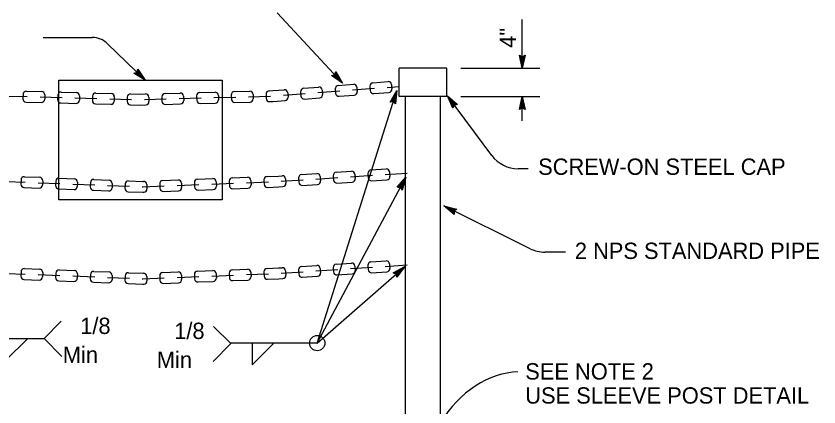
# Model space of a CAD drawing. Extents: x -894 to 866, y -476 to 714.
# Drawn here: x -604.8 to -236, y 339.4 to 519.1 of the extents above; entities that cross this region are included whole.
import ezdxf

# ---------------------------------------------------------------- set-up
doc = ezdxf.new("R2010")
doc.units = 0
for name, color, linetype in [('56 Stage 3 Anno', 7, 'Continuous'), ('57 Undefined', 7, 'Continuous'), ('60 Nongeo Data', 7, 'Continuous')]:
    doc.layers.add(name, color=color, linetype=linetype)

msp = doc.modelspace()

# ---------------------------------------------------------------- linework, layer by layer
at = {"layer": '56 Stage 3 Anno'}
for p, q in [((-484.86, 520.67), (-454.87, 488.26)), ((-372.26, 495.14), (-372.26, 517.62)), ((-592.41, 509.28), (-569.8, 509.28)), ((-562.81, 506.44), (-545.57, 489.6)), ((-372.26, 495.14), (-373.59, 501.14)), ((-373.59, 501.14), (-373.59, 501.14)), ((-373.59, 501.14), (-372.26, 500.34)), ((-372.27, 496.53), (-373.23, 500.91)), ((-372.26, 497.91), (-372.89, 500.73)), ((-372.26, 499.29), (-372.53, 500.5)), ((-372.26, 500.34), (-370.92, 501.14)), ((-370.92, 501.14), (-372.26, 495.14)), ((-371.28, 500.93), (-372.26, 496.52)), ((-371.64, 500.69), (-372.26, 497.91)), ((-371.98, 500.52), (-372.26, 499.29)), ((-370.92, 501.14), (-370.92, 501.14)), ((-549.29, 493.23), (-548.93, 494.75)), ((-549.02, 494.34), (-546.56, 490.56)), ((-548.93, 494.75), (-548.93, 494.75)), ((-548.93, 494.75), (-545.57, 489.6)), ((-400.53, 495.14), (-364.2, 495.14)), ((-372.26, 495.14), (-372.26, 495.14)), ((-550.79, 492.84), (-549.29, 493.23)), ((-545.57, 489.6), (-550.79, 492.84)), ((-550.79, 492.84), (-550.79, 492.84)), ((-546.57, 490.57), (-550.37, 492.93)), ((-547.55, 491.53), (-550.01, 493.05)), ((-548.53, 492.49), (-549.59, 493.15)), ((-549.22, 493.55), (-548.53, 492.49)), ((-549.11, 493.92), (-547.55, 491.53)), ((-459.92, 491.76), (-458.4, 492.08)), ((-454.87, 488.26), (-459.92, 491.76)), ((-459.92, 491.76), (-459.92, 491.76)), ((-455.82, 489.28), (-459.5, 491.83)), ((-456.75, 490.29), (-459.12, 491.94)), ((-457.68, 491.3), (-458.7, 492.01)), ((-458.4, 492.08), (-457.96, 493.57)), ((-458.32, 492.39), (-457.68, 491.3)), ((-458.18, 492.76), (-456.75, 490.29)), ((-458.08, 493.17), (-455.81, 489.27)), ((-457.96, 493.57), (-457.96, 493.57)), ((-457.96, 493.57), (-454.87, 488.26)), ((-545.57, 489.6), (-545.57, 489.6)), ((-454.87, 488.26), (-454.87, 488.26)), ((-466.47, 368.74), (-429.95, 484.94)), ((-429.95, 484.94), (-429.95, 484.94)), ((-433.02, 479.61), (-433.02, 479.61)), ((-386.26, 455.01), (-406.66, 482.44)), ((-404.16, 476.83), (-406.66, 482.44)), ((-406.66, 482.44), (-406.66, 482.44)), ((-406.66, 482.44), (-402.01, 478.42)), ((-404, 477.21), (-405.84, 481.33)), ((-405.83, 481.33), (-402.44, 478.39)), ((-403.85, 477.61), (-405.02, 480.22)), ((-405.02, 480.22), (-402.83, 478.33)), ((-400.53, 482.14), (-364.2, 482.14)), ((-373.6, 476.14), (-372.26, 482.14)), ((-373.6, 476.14), (-372.26, 482.14)), ((-373.25, 476.36), (-372.26, 480.76)), ((-373.25, 476.36), (-372.26, 480.76)), ((-372.26, 482.14), (-372.26, 482.14)), ((-372.26, 482.14), (-370.93, 476.14)), ((-372.26, 482.14), (-372.26, 482.14)), ((-372.26, 482.14), (-370.93, 476.14)), ((-372.26, 470.97), (-372.26, 482.14)), ((-372.26, 480.75), (-371.29, 476.38)), ((-372.26, 480.75), (-371.29, 476.38)), ((-430.48, 478.81), (-430.48, 478.81)), ((-403.68, 477.96), (-404.19, 479.11)), ((-404.19, 479.11), (-403.26, 478.3)), ((-403.56, 478.27), (-404.16, 476.83)), ((-404.16, 476.83), (-404.16, 476.83)), ((-402.01, 478.42), (-403.56, 478.27)), ((-402.01, 478.42), (-402.01, 478.42)), ((-372.26, 476.94), (-373.6, 476.14)), ((-372.26, 476.94), (-373.6, 476.14)), ((-373.6, 476.14), (-373.6, 476.14)), ((-373.6, 476.14), (-373.6, 476.14)), ((-372.89, 476.59), (-372.26, 479.38)), ((-372.89, 476.59), (-372.26, 479.38)), ((-372.54, 476.77), (-372.27, 478)), ((-372.54, 476.77), (-372.27, 478)), ((-372.27, 478), (-372, 476.79)), ((-372.27, 478), (-372, 476.79)), ((-372.26, 479.38), (-371.64, 476.56)), ((-372.26, 479.38), (-371.64, 476.56)), ((-370.93, 476.14), (-372.26, 476.94)), ((-370.93, 476.14), (-372.26, 476.94)), ((-370.93, 476.14), (-370.93, 476.14)), ((-370.93, 476.14), (-370.93, 476.14)), ((-369.51, 448.96), (-374.22, 448.96)), ((-466.47, 368.74), (-425.75, 445.06)), ((-425.75, 445.06), (-425.75, 445.06)), ((-425.75, 445.06), (-425.75, 445.06)), ((-429.76, 440.4), (-429.76, 440.4)), ((-429.76, 440.4), (-429.76, 440.4)), ((-427.4, 439.14), (-427.4, 439.14)), ((-427.4, 439.14), (-427.4, 439.14)), ((-368.6, 412.14), (-408.3, 431.81)), ((-403.52, 427.95), (-408.3, 431.81)), ((-408.3, 431.81), (-408.3, 431.81)), ((-408.3, 431.81), (-402.33, 430.34)), ((-403.55, 428.36), (-407.06, 431.2)), ((-407.05, 431.2), (-402.7, 430.12)), ((-403.6, 428.79), (-405.82, 430.58)), ((-405.82, 430.58), (-403.01, 429.89)), ((-403.61, 429.18), (-404.58, 429.97)), ((-404.58, 429.97), (-403.38, 429.67)), ((-402.33, 430.34), (-403.64, 429.5)), ((-403.64, 429.5), (-403.52, 427.95)), ((-403.52, 427.95), (-403.52, 427.95)), ((-402.33, 430.34), (-402.33, 430.34)), ((-352.36, 410.58), (-361.94, 410.58)), ((-466.47, 368.74), (-426.25, 404.04)), ((-426.25, 404.04), (-426.25, 404.04)), ((-431.64, 401.09), (-431.64, 401.09)), ((-429.88, 399.08), (-429.88, 399.08)), ((-591.9, 370.91), (-584.04, 378.78)), ((-506.24, 368.52), (-514.1, 376.39)), ((-631.8, 370.91), (-591.9, 370.91)), ((-609.51, 360.9), (-599.5, 370.91)), ((-591.9, 370.91), (-583.76, 362.58)), ((-506.24, 368.52), (-514.23, 360.34)), ((-466.47, 368.74), (-506.37, 368.74)), ((-496.42, 368.74), (-496.42, 358.73)), ((-496.42, 358.73), (-486.41, 368.74))]:
    msp.add_line(p, q, dxfattribs=at)
for points in [[(-433.02, 479.61), (-429.95, 484.94), (-430.48, 478.81), (-430.75, 479.12), (-430.36, 483.61), (-432.62, 479.71), (-432.22, 479.81), (-430.78, 482.3), (-431.03, 479.43), (-431.3, 479.74), (-431.19, 480.98), (-431.82, 479.9), (-431.51, 479.98), (-430.48, 478.81), (-431.51, 479.98)], [(-429.76, 440.4), (-425.75, 445.06), (-427.4, 439.14), (-427.61, 439.5), (-426.4, 443.83), (-429.34, 440.42), (-428.93, 440.44), (-427.05, 442.63), (-427.82, 439.85), (-428.04, 440.21), (-427.7, 441.41), (-428.52, 440.46), (-428.2, 440.48), (-427.4, 439.14), (-428.2, 440.48)], [(-429.76, 440.4), (-425.75, 445.06), (-427.4, 439.14), (-427.61, 439.5), (-426.4, 443.83), (-429.34, 440.42), (-428.93, 440.44), (-427.05, 442.63), (-427.82, 439.85), (-428.04, 440.21), (-427.7, 441.41), (-428.52, 440.46), (-428.2, 440.48), (-427.4, 439.14), (-428.2, 440.48)], [(-431.64, 401.09), (-426.25, 404.04), (-429.88, 399.08), (-429.96, 399.49), (-427.29, 403.12), (-431.25, 400.96), (-430.86, 400.84), (-428.33, 402.22), (-430.03, 399.9), (-430.1, 400.3), (-429.37, 401.31), (-430.46, 400.71), (-430.16, 400.61), (-429.88, 399.08), (-430.16, 400.61)]]:
    msp.add_lwpolyline(points, close=True, dxfattribs=at)
msp.add_circle((-466.47, 368.74), 3.5, dxfattribs=at)
for centre, radius, start, end in [((-569.8, 499.28), 10, 45.6687, 90), ((-374.22, 463.96), 15, 216.6456, 270), ((-361.94, 425.58), 15, 243.6402, 270), ((-361.94, 425.58), 15, 243.6401, 270)]:
    msp.add_arc(centre, radius, start, end, dxfattribs=at)
msp.add_ellipse((-380.33, 309.58), major_axis=(-17.94, -43.77), ratio=0.775573, start_param=3.468802, end_param=4.506627, dxfattribs=at)
at = {"layer": '60 Nongeo Data'}
for p, q in [((-428.9, 482.14), (-428.9, 495.14)), ((-406.9, 495.14), (-428.9, 495.14)), ((-406.9, 482.14), (-406.9, 495.14)), ((-585.16, 489.6), (-510.16, 489.6)), ((-585.16, 434.6), (-585.16, 489.6)), ((-510.16, 489.6), (-510.16, 434.6)), ((-432.31, 487.66), (-432.15, 485.66)), ((-489.98, 483.25), (-489.93, 481.25)), ((-480.05, 483.87), (-479.9, 481.88)), ((-474.11, 484.35), (-473.95, 482.35)), ((-464.14, 485.13), (-463.98, 483.14)), ((-458.19, 485.61), (-458.04, 483.61)), ((-448.22, 486.4), (-448.07, 484.4)), ((-442.28, 486.87), (-442.12, 484.87)), ((-601.64, 483.12), (-601.69, 481.13)), ((-591.64, 482.86), (-591.69, 480.86)), ((-585.68, 482.71), (-585.73, 480.71)), ((-575.68, 482.45), (-575.74, 480.45)), ((-569.72, 482.29), (-569.77, 480.29)), ((-559.72, 482.03), (-559.78, 480.03)), ((-553.76, 481.87), (-553.81, 479.87)), ((-543.82, 481.85), (-543.77, 479.85)), ((-537.86, 482), (-537.8, 480)), ((-527.86, 482.26), (-527.81, 480.27)), ((-521.9, 482.42), (-521.84, 480.42)), ((-511.9, 482.68), (-511.85, 480.68)), ((-505.94, 482.84), (-505.89, 480.84)), ((-495.94, 483.1), (-495.89, 481.1)), ((-406.9, 482.14), (-428.9, 482.14)), ((-425.9, 333.64), (-425.9, 482.14)), ((-409.9, 333.64), (-409.9, 482.14)), ((-449.16, 446.38), (-449.03, 444.39)), ((-443.21, 446.78), (-443.07, 444.78)), ((-433.23, 447.43), (-433.1, 445.44)), ((-602.56, 443.82), (-602.64, 441.82)), ((-592.57, 443.43), (-592.65, 441.43)), ((-586.61, 443.19), (-586.69, 441.19)), ((-576.62, 442.8), (-576.7, 440.8)), ((-512.89, 442.94), (-512.81, 440.94)), ((-506.93, 443.18), (-506.85, 441.18)), ((-496.94, 443.57), (-496.86, 441.57)), ((-490.98, 443.81), (-490.9, 441.81)), ((-481.02, 444.29), (-480.89, 442.29)), ((-475.07, 444.68), (-474.93, 442.68)), ((-465.09, 445.34), (-464.96, 443.34)), ((-459.14, 445.73), (-459, 443.73)), ((-570.66, 442.56), (-570.74, 440.56)), ((-560.67, 442.17), (-560.75, 440.17)), ((-554.71, 441.93), (-554.79, 439.93)), ((-544.79, 441.68), (-544.72, 439.68)), ((-538.83, 441.92), (-538.76, 439.92)), ((-528.84, 442.31), (-528.76, 440.31)), ((-522.88, 442.55), (-522.8, 440.55)), ((-510.16, 434.6), (-585.16, 434.6)), ((-475.07, 402.42), (-474.93, 400.42)), ((-465.09, 403.08), (-464.96, 401.08)), ((-459.14, 403.47), (-459, 401.47)), ((-449.16, 404.12), (-449.03, 402.13)), ((-443.21, 404.52), (-443.07, 402.52)), ((-433.23, 405.17), (-433.1, 403.18)), ((-602.56, 401.56), (-602.64, 399.56)), ((-592.57, 401.17), (-592.65, 399.17)), ((-586.61, 400.93), (-586.69, 398.93)), ((-576.62, 400.54), (-576.7, 398.54)), ((-570.66, 400.3), (-570.74, 398.3)), ((-560.67, 399.9), (-560.75, 397.91)), ((-554.71, 399.67), (-554.79, 397.67)), ((-544.79, 399.42), (-544.72, 397.42)), ((-538.83, 399.66), (-538.76, 397.66)), ((-528.84, 400.05), (-528.76, 398.05)), ((-522.88, 400.29), (-522.8, 398.29)), ((-512.89, 400.68), (-512.81, 398.68)), ((-506.93, 400.92), (-506.85, 398.92)), ((-496.94, 401.31), (-496.86, 399.31)), ((-490.98, 401.55), (-490.9, 399.55)), ((-481.02, 402.03), (-480.89, 400.03))]:
    msp.add_line(p, q, dxfattribs=at)
for points in [[(-456.82, 487.22), (-449.84, 487.77)], [(-440.9, 488.48), (-433.92, 489.03)], [(-600.1, 484.58), (-593.1, 484.4)], [(-584.14, 484.17), (-577.14, 483.99)], [(-568.18, 483.75), (-561.19, 483.57)], [(-552.22, 483.33), (-548.29, 483.23), (-545.36, 483.31)], [(-536.4, 483.54), (-529.4, 483.72)], [(-520.44, 483.96), (-513.44, 484.14)], [(-504.48, 484.38), (-497.48, 484.56)], [(-488.52, 484.79), (-486.92, 484.83), (-481.67, 485.25)], [(-482.04, 482.71), (-472.03, 483.51)], [(-472.73, 485.96), (-465.75, 486.51)], [(-466.13, 483.97), (-456.12, 484.77)], [(-450.21, 485.23), (-440.21, 486.03)], [(-440.51, 483.5), (-433.53, 484.05)], [(-434.28, 486.3), (-428.97, 486.72)], [(-609.7, 482.33), (-599.67, 482.07)], [(-600.23, 479.59), (-593.23, 479.4)], [(-593.74, 481.92), (-583.71, 481.66)], [(-577.78, 481.5), (-567.75, 481.24)], [(-561.82, 481.08), (-551.79, 480.82)], [(-545.86, 480.79), (-535.83, 481.06)], [(-529.91, 481.21), (-519.87, 481.47)], [(-513.95, 481.63), (-503.91, 481.89)], [(-504.35, 479.38), (-497.35, 479.56)], [(-497.99, 482.04), (-487.95, 482.31)], [(-488.39, 479.79), (-486.66, 479.84), (-481.27, 480.27)], [(-472.34, 480.97), (-465.36, 481.53)], [(-456.42, 482.23), (-449.44, 482.79)], [(-584.27, 479.17), (-577.27, 478.99)], [(-568.31, 478.75), (-561.32, 478.57)], [(-552.35, 478.34), (-548.29, 478.23), (-545.23, 478.31)], [(-536.27, 478.54), (-529.27, 478.73)], [(-520.31, 478.96), (-513.31, 479.14)], [(-473.67, 446.27), (-466.68, 446.73)], [(-457.74, 447.32), (-450.75, 447.78)], [(-441.81, 448.37), (-434.82, 448.83)], [(-435.23, 446.3), (-425.21, 446.96)], [(-610.63, 443.17), (-609.45, 443.09), (-600.6, 442.74)], [(-601.01, 445.26), (-594.01, 444.98)], [(-585.05, 444.63), (-578.06, 444.35)], [(-569.1, 444), (-562.11, 443.72)], [(-553.15, 443.37), (-546.63, 443.11), (-546.35, 443.12)], [(-537.39, 443.48), (-530.4, 443.75)], [(-521.44, 444.11), (-514.45, 444.38)], [(-505.49, 444.74), (-498.5, 445.01)], [(-498.97, 442.49), (-488.94, 442.89)], [(-489.54, 445.37), (-484.32, 445.57), (-482.61, 445.69)], [(-483.02, 443.15), (-473, 443.81)], [(-467.09, 444.2), (-457.07, 444.86)], [(-457.41, 442.33), (-450.42, 442.79)], [(-451.16, 445.25), (-441.14, 445.91)], [(-441.48, 443.38), (-434.49, 443.84)], [(-601.2, 440.26), (-594.21, 439.99)], [(-594.68, 442.51), (-584.65, 442.11)], [(-585.25, 439.63), (-578.26, 439.36)], [(-578.73, 441.88), (-568.7, 441.48)], [(-569.3, 439), (-562.3, 438.73)], [(-562.78, 441.25), (-552.75, 440.85)], [(-546.83, 440.62), (-546.63, 440.61), (-536.8, 441)], [(-530.88, 441.23), (-520.84, 441.63)], [(-521.25, 439.11), (-514.25, 439.39)], [(-514.92, 441.86), (-504.89, 442.26)], [(-505.29, 439.74), (-498.3, 440.02)], [(-489.34, 440.37), (-484.06, 440.58), (-482.28, 440.7)], [(-473.34, 441.28), (-466.35, 441.74)], [(-553.35, 438.37), (-546.63, 438.11), (-546.15, 438.13)], [(-537.2, 438.48), (-530.2, 438.76)], [(-441.81, 406.11), (-434.82, 406.57)], [(-601.01, 403), (-594.01, 402.72)], [(-585.05, 402.37), (-578.06, 402.09)], [(-521.44, 401.85), (-514.45, 402.12)], [(-505.49, 402.48), (-498.5, 402.75)], [(-489.54, 403.11), (-484.32, 403.31), (-482.61, 403.43)], [(-473.67, 404.01), (-466.68, 404.47)], [(-467.09, 401.94), (-457.07, 402.6)], [(-457.74, 405.06), (-450.75, 405.52)], [(-451.16, 402.99), (-441.14, 403.65)], [(-435.23, 404.04), (-425.21, 404.7)], [(-610.63, 400.91), (-609.45, 400.83), (-600.6, 400.48)], [(-594.68, 400.25), (-584.65, 399.85)], [(-578.73, 399.62), (-568.7, 399.22)], [(-569.1, 401.74), (-562.11, 401.46)], [(-562.78, 398.99), (-552.75, 398.59)], [(-553.15, 401.11), (-546.63, 400.85), (-546.35, 400.86)], [(-546.83, 398.36), (-546.63, 398.35), (-536.8, 398.74)], [(-537.39, 401.22), (-530.4, 401.49)], [(-530.88, 398.97), (-520.84, 399.37)], [(-514.92, 399.6), (-504.89, 400)], [(-498.97, 400.23), (-488.94, 400.63)], [(-489.34, 398.11), (-484.06, 398.32), (-482.28, 398.44)], [(-483.02, 400.89), (-473, 401.55)], [(-473.34, 399.02), (-466.35, 399.48)], [(-457.41, 400.07), (-450.42, 400.53)], [(-441.48, 401.12), (-434.49, 401.58)], [(-601.2, 398), (-594.21, 397.73)], [(-585.25, 397.37), (-578.26, 397.1)], [(-569.3, 396.74), (-562.3, 396.47)], [(-553.35, 396.11), (-546.63, 395.85), (-546.15, 395.87)], [(-537.2, 396.22), (-530.2, 396.5)], [(-521.25, 396.85), (-514.25, 397.13)], [(-505.29, 397.48), (-498.3, 397.76)]]:
    msp.add_lwpolyline(points, dxfattribs=at)
for centre, start, end in [((-456.7, 485.72), 94.5285, 184.5285), ((-449.72, 486.28), 4.5285, 94.5285), ((-440.78, 486.98), 94.5285, 184.5285), ((-433.81, 487.54), 4.5285, 94.5285), ((-600.14, 483.09), 88.5033, 178.5033), ((-593.14, 482.9), 358.5033, 88.5033), ((-584.18, 482.67), 88.5033, 178.5033), ((-577.18, 482.49), 358.5033, 88.5033), ((-568.22, 482.25), 88.5033, 178.5033), ((-561.22, 482.07), 358.5033, 88.5033), ((-552.26, 481.83), 88.5033, 178.5033), ((-545.32, 481.81), 1.4967, 91.4967), ((-536.36, 482.04), 91.4967, 181.4967), ((-529.36, 482.23), 1.4967, 91.4967), ((-520.4, 482.46), 91.4967, 181.4967), ((-513.4, 482.64), 1.4967, 91.4967), ((-504.44, 482.88), 91.4967, 181.4967), ((-497.44, 483.06), 1.4967, 91.4967), ((-488.48, 483.29), 91.4967, 181.4967), ((-481.55, 483.76), 4.5285, 94.5285), ((-472.61, 484.46), 94.5285, 184.5285), ((-465.63, 485.02), 4.5285, 94.5285), ((-456.54, 483.73), 184.5285, 274.5285), ((-449.56, 484.28), 274.5285, 4.5285), ((-440.63, 484.99), 184.5285, 274.5285), ((-433.65, 485.54), 274.5285, 4.5285), ((-600.19, 481.09), 178.5033, 268.5033), ((-593.19, 480.9), 268.5033, 358.5033), ((-584.23, 480.67), 178.5033, 268.5033), ((-577.24, 480.49), 268.5033, 358.5033), ((-568.27, 480.25), 178.5033, 268.5033), ((-561.28, 480.07), 268.5033, 358.5033), ((-552.31, 479.84), 178.5033, 268.5033), ((-545.27, 479.81), 271.4967, 1.4967), ((-536.3, 480.04), 181.4967, 271.4967), ((-529.31, 480.23), 271.4967, 1.4967), ((-520.34, 480.46), 181.4967, 271.4967), ((-513.35, 480.64), 271.4967, 1.4967), ((-504.39, 480.88), 181.4967, 271.4967), ((-497.39, 481.06), 271.4967, 1.4967), ((-488.43, 481.29), 181.4967, 271.4967), ((-481.39, 481.76), 274.5285, 4.5285), ((-472.45, 482.47), 184.5285, 274.5285), ((-465.48, 483.02), 274.5285, 4.5285), ((-466.58, 445.24), 3.7664, 93.7664), ((-457.64, 445.83), 93.7664, 183.7664), ((-450.65, 446.29), 3.7664, 93.7664), ((-441.71, 446.87), 93.7664, 183.7664), ((-434.72, 447.33), 3.7664, 93.7664), ((-601.06, 443.76), 87.7381, 177.7381), ((-594.07, 443.48), 357.7381, 87.7381), ((-585.11, 443.13), 87.7381, 177.7381), ((-578.12, 442.85), 357.7381, 87.7381), ((-569.16, 442.5), 87.7381, 177.7381), ((-562.17, 442.22), 357.7381, 87.7381), ((-553.21, 441.87), 87.7381, 177.7381), ((-546.29, 441.62), 2.2619, 92.2619), ((-537.34, 441.98), 92.2619, 182.2619), ((-530.34, 442.25), 2.2619, 92.2619), ((-521.38, 442.61), 92.2619, 182.2619), ((-514.39, 442.88), 2.2619, 92.2619), ((-505.43, 443.24), 92.2619, 182.2619), ((-498.44, 443.51), 2.2619, 92.2619), ((-489.48, 443.87), 92.2619, 182.2619), ((-482.51, 444.19), 3.7664, 93.7664), ((-473.57, 444.78), 93.7664, 183.7664), ((-473.44, 442.78), 183.7664, 273.7664), ((-466.45, 443.24), 273.7664, 3.7664), ((-457.51, 443.83), 183.7664, 273.7664), ((-450.52, 444.29), 273.7664, 3.7664), ((-441.58, 444.88), 183.7664, 273.7664), ((-434.59, 445.34), 273.7664, 3.7664), ((-601.14, 441.76), 177.7381, 267.7381), ((-594.15, 441.49), 267.7381, 357.7381), ((-585.19, 441.13), 177.7381, 267.7381), ((-578.2, 440.86), 267.7381, 357.7381), ((-569.24, 440.5), 177.7381, 267.7381), ((-562.24, 440.23), 267.7381, 357.7381), ((-553.29, 439.87), 177.7381, 267.7381), ((-546.21, 439.63), 272.2619, 2.2619), ((-537.26, 439.98), 182.2619, 272.2619), ((-530.26, 440.26), 272.2619, 2.2619), ((-521.3, 440.61), 182.2619, 272.2619), ((-514.31, 440.89), 272.2619, 2.2619), ((-505.35, 441.24), 182.2619, 272.2619), ((-498.36, 441.52), 272.2619, 2.2619), ((-489.4, 441.87), 182.2619, 272.2619), ((-482.38, 442.19), 273.7664, 3.7664), ((-441.71, 404.61), 93.7664, 183.7664), ((-434.72, 405.07), 3.7664, 93.7664), ((-601.06, 401.5), 87.7381, 177.7381), ((-594.07, 401.22), 357.7381, 87.7381), ((-585.11, 400.87), 87.7381, 177.7381), ((-578.12, 400.59), 357.7381, 87.7381), ((-514.39, 400.62), 2.2619, 92.2619), ((-505.43, 400.98), 92.2619, 182.2619), ((-498.44, 401.25), 2.2619, 92.2619), ((-489.48, 401.61), 92.2619, 182.2619), ((-482.51, 401.93), 3.7664, 93.7664), ((-473.57, 402.52), 93.7664, 183.7664), ((-466.58, 402.98), 3.7664, 93.7664), ((-457.64, 403.57), 93.7664, 183.7664), ((-450.65, 404.03), 3.7664, 93.7664), ((-450.52, 402.03), 273.7664, 3.7664), ((-441.58, 402.62), 183.7664, 273.7664), ((-434.59, 403.08), 273.7664, 3.7664), ((-601.14, 399.5), 177.7381, 267.7381), ((-594.15, 399.23), 267.7381, 357.7381), ((-585.19, 398.87), 177.7381, 267.7381), ((-578.2, 398.6), 267.7381, 357.7381), ((-569.16, 400.24), 87.7381, 177.7381), ((-562.17, 399.96), 357.7381, 87.7381), ((-553.21, 399.61), 87.7381, 177.7381), ((-546.29, 399.36), 2.2619, 92.2619), ((-537.34, 399.72), 92.2619, 182.2619), ((-530.34, 399.99), 2.2619, 92.2619), ((-521.38, 400.35), 92.2619, 182.2619), ((-514.31, 398.63), 272.2619, 2.2619), ((-505.35, 398.98), 182.2619, 272.2619), ((-498.36, 399.26), 272.2619, 2.2619), ((-489.4, 399.61), 182.2619, 272.2619), ((-482.38, 399.93), 273.7664, 3.7664), ((-473.44, 400.52), 183.7664, 273.7664), ((-466.45, 400.98), 273.7664, 3.7664), ((-457.51, 401.57), 183.7664, 273.7664), ((-569.24, 398.24), 177.7381, 267.7381), ((-562.24, 397.97), 267.7381, 357.7381), ((-553.29, 397.61), 177.7381, 267.7381), ((-546.21, 397.37), 272.2619, 2.2619), ((-537.26, 397.72), 182.2619, 272.2619), ((-530.26, 398), 272.2619, 2.2619), ((-521.3, 398.35), 182.2619, 272.2619)]:
    msp.add_arc(centre, 1.5, start, end, dxfattribs=at)

# ---------------------------------------------------------------- texts
at = {"layer": '57 Undefined'}
msp.add_text('4"', height=7.5, rotation=90, dxfattribs=at).set_placement((-375.21, 504.56))
for s, p in [('SCREW-ON STEEL CAP', (-364.99, 446.12)), ('2 NPS STANDARD PIPE', (-348.13, 407.44)), ('1/8', (-575.36, 372.94)), ('1/8', (-532.18, 370.64)), (' Min', (-586.13, 359.65)), (' Min', (-542.95, 357.34)), ('SEE NOTE 2', (-370.91, 351.99)), ('USE SLEEVE POST DETAIL', (-370.91, 340.92))]:
    msp.add_text(s, height=7.5, dxfattribs=at).set_placement(p)

doc.saveas('drawing.dxf')
